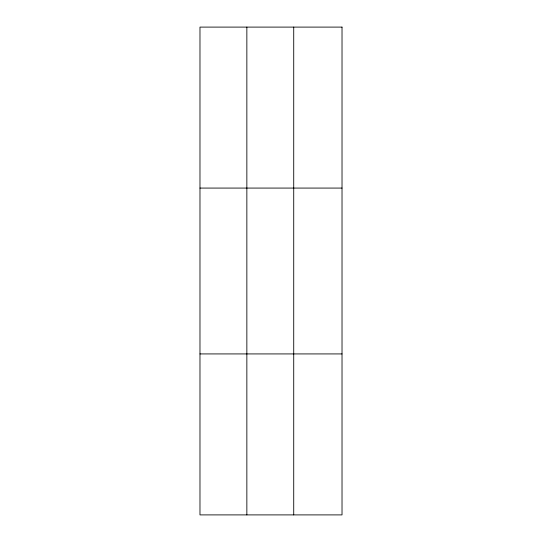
<?xml version="1.0" encoding="UTF-8"?>
<svg xmlns="http://www.w3.org/2000/svg" width="542" height="542" viewBox="0 0 542 542"><rect width="100%" height="100%" fill="white"/><g stroke="black" fill="none" stroke-linecap="round" stroke-linejoin="round"><path stroke-width="0.81" d="M246.854 27.1L246.854 514.9M293.723 27.1L293.723 514.9M199.978 188.074L342.022 188.074M199.978 353.926L342.022 353.926M342.022 27.1L199.978 27.1L199.978 514.9L342.022 514.9L342.022 27.1"/></g></svg>
